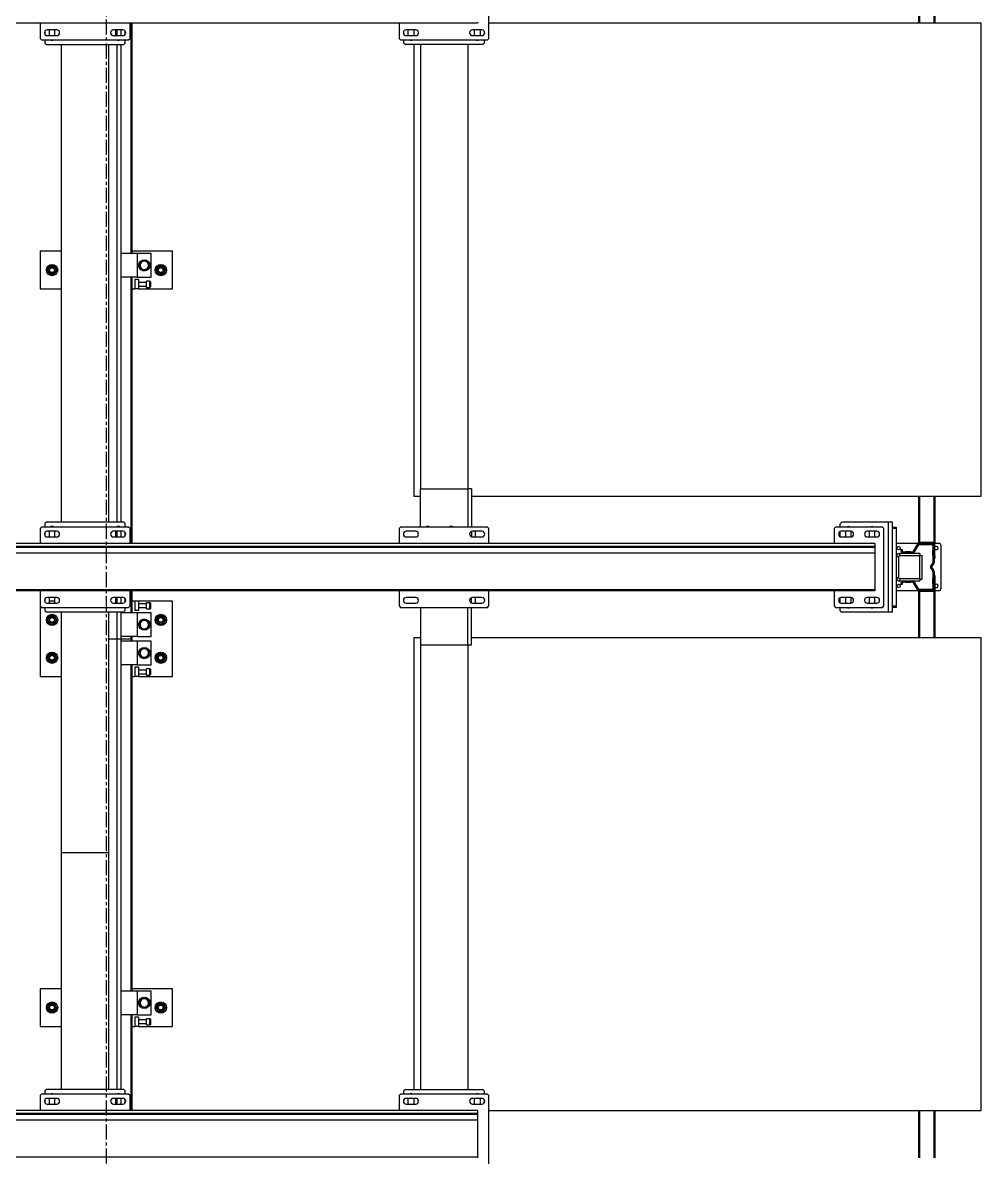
# Model space of a CAD drawing. Header units: millimetres. Extents: x 6622 to 532820, y 3370 to 359312.
# Drawn here: x 462973 to 465000, y 295241 to 297641 of the extents above; entities that cross this region are included whole.
import ezdxf

# ---------------------------------------------------------------- set-up
doc = ezdxf.new("R2010")
doc.units = ezdxf.units.MM
doc.linetypes.add('CENTER', pattern=[50.8, 31.75, -6.35, 6.35, -6.35])

# ---------------------------------------------------------------- blocks, each defined once
blk = doc.blocks.new('A$C6F3A12F4')
at = {"color": 2, "linetype": 'Continuous', "lineweight": 25}
for p, q in [((16985.2, 3700), (16985.2, 2659)), ((17985.2, 3700), (16985.2, 3700)), ((17985.2, 2622.1), (17985.2, 3700)), ((18285.2, 3700), (18285.2, 2622.1)), ((19285.2, 3700), (18285.2, 3700)), ((19285.2, 2659), (19285.2, 3700)), ((16885.2, 3602), (16985.2, 3602)), ((17985.2, 3602), (18083.2, 3602)), ((18083.2, 3599.5), (18083.2, 3602)), ((18085.2, 3610), (18085.2, 3601.8)), ((18086.2, 3602), (18086.2, 3600)), ((18112.2, 3602), (18086.2, 3602)), ((18090.7, 3600), (18086.2, 3600)), ((18180.2, 3615), (18090.2, 3615)), ((18090.7, 3600), (18090.7, 3597.5)), ((18090.7, 3600), (18099.8, 3600)), ((18099.8, 3600), (18099.8, 3597.5)), ((18110.6, 3600), (18099.8, 3600)), ((18110.6, 3597.5), (18110.6, 3600)), ((18110.6, 3600), (18125.8, 3600)), ((18112.2, 3600), (18112.2, 3602)), ((18112.2, 3602), (18117.2, 3602)), ((18117.2, 3602), (18117.2, 3600)), ((18125.8, 3597.5), (18125.8, 3600)), ((18144.6, 3600), (18144.6, 3597.5)), ((18144.6, 3600), (18159.8, 3600)), ((18153.2, 3600), (18153.2, 3602)), ((18153.2, 3602), (18158.2, 3602)), ((18158.2, 3602), (18158.2, 3600)), ((18158.2, 3602), (18184.2, 3602)), ((18159.8, 3600), (18159.8, 3597.5)), ((18170.6, 3600), (18159.8, 3600)), ((18170.6, 3597.5), (18170.6, 3600)), ((18170.6, 3600), (18179.7, 3600)), ((18179.7, 3600), (18184.2, 3600)), ((18179.7, 3597.5), (18179.7, 3600)), ((18184.2, 3600), (18184.2, 3602)), ((18185.2, 3601.8), (18185.2, 3610)), ((18187.2, 3599.5), (18187.2, 3602)), ((18187.2, 3602), (18285.2, 3602)), ((19285.2, 3602), (19385.2, 3602)), ((16885.2, 3599.5), (16985.2, 3599.5)), ((17985.2, 3599.5), (18083.2, 3599.5)), ((18083.2, 3599), (18083.2, 3599.5)), ((18085.2, 3599), (18083.2, 3599)), ((18083.2, 3599), (18083.2, 3572)), ((18085.2, 3599), (18085.2, 3594.5)), ((18087.7, 3594.5), (18085.2, 3594.5)), ((18085.2, 3570.1), (18085.2, 3594.5)), ((18087.7, 3570.1), (18087.7, 3594.5)), ((18090.7, 3597.5), (18099.8, 3597.5)), ((18110.6, 3597.5), (18099.8, 3597.5)), ((18110.6, 3597.5), (18125.8, 3597.5)), ((18129.2, 3598.8), (18127.6, 3596.8)), ((18127.6, 3596.8), (18131.8, 3593.5)), ((18129.2, 3598.8), (18133.3, 3595.5)), ((18131.8, 3593.5), (18133.3, 3595.5)), ((18137.1, 3595.5), (18141.2, 3598.8)), ((18137.1, 3595.5), (18138.6, 3593.5)), ((18138.6, 3593.5), (18142.8, 3596.8)), ((18142.8, 3596.8), (18141.2, 3598.8)), ((18144.6, 3597.5), (18159.8, 3597.5)), ((18170.6, 3597.5), (18159.8, 3597.5)), ((18170.6, 3597.5), (18179.7, 3597.5)), ((18185.2, 3594.5), (18182.7, 3594.5)), ((18182.7, 3594.5), (18182.7, 3570.1)), ((18187.2, 3599), (18185.2, 3599)), ((18185.2, 3599), (18185.2, 3594.5)), ((18185.2, 3594.5), (18185.2, 3570.1)), ((18187.2, 3599), (18187.2, 3599.5)), ((18187.2, 3599.5), (18285.2, 3599.5)), ((18187.2, 3599), (18187.2, 3572)), ((19285.2, 3599.5), (19385.2, 3599.5)), ((16885.2, 3569.5), (16985.2, 3569.5)), ((16885.2, 3567), (16985.2, 3567)), ((17985.2, 3569.5), (18083.2, 3569.5)), ((17985.2, 3567), (18083.2, 3567)), ((18083.2, 3572), (18085.2, 3572)), ((18083.2, 3567), (18083.2, 3572)), ((18085.2, 3567), (18083.2, 3567)), ((18085.2, 3570.1), (18085.2, 3567)), ((18085.2, 3570.1), (18087.7, 3570.1)), ((18085.2, 3567), (18085.2, 3520)), ((18089.1, 3567.5), (18087.8, 3565.4)), ((18101.8, 3556.9), (18087.8, 3565.4)), ((18103.1, 3559), (18089.1, 3567.5)), ((18101.8, 3556.9), (18103.1, 3559)), ((18105.7, 3554.3), (18103.2, 3554.3)), ((18103.2, 3550.3), (18103.2, 3554.3)), ((18105.7, 3550.3), (18105.7, 3554.3)), ((18106.7, 3569.9), (18111.7, 3569.9)), ((18106.7, 3569.9), (18106.7, 3526.9)), ((18110.7, 3569.9), (18110.7, 3574.9)), ((18160.7, 3574.9), (18110.7, 3574.9)), ((18160.7, 3569.9), (18110.7, 3569.9)), ((18111.7, 3569.9), (18111.7, 3526.9)), ((18159.7, 3526.9), (18159.7, 3569.9)), ((18159.7, 3569.9), (18164.7, 3569.9)), ((18160.7, 3569.9), (18160.7, 3574.9)), ((18164.7, 3526.9), (18164.7, 3569.9)), ((18167.2, 3554.3), (18164.7, 3554.3)), ((18167.2, 3554.3), (18167.2, 3550.3)), ((18181.3, 3567.5), (18167.3, 3559)), ((18167.3, 3559), (18168.6, 3556.9)), ((18182.6, 3565.4), (18168.6, 3556.9)), ((18182.6, 3565.4), (18181.3, 3567.5)), ((18182.7, 3570.1), (18185.2, 3570.1)), ((18185.2, 3572), (18187.2, 3572)), ((18185.2, 3567), (18185.2, 3570.1)), ((18187.2, 3567), (18185.2, 3567)), ((18185.2, 3520), (18185.2, 3567)), ((18187.2, 3572), (18187.2, 3567)), ((18187.2, 3569.5), (18285.2, 3569.5)), ((18187.2, 3567), (18285.2, 3567)), ((19285.2, 3569.5), (19385.2, 3569.5)), ((19285.2, 3567), (19385.2, 3567)), ((18098.2, 3532.5), (18100.2, 3532.5)), ((18098.2, 3530), (18098.2, 3532.5)), ((18098.2, 3530), (18100.2, 3530)), ((18100.2, 3530), (18100.2, 3532.5)), ((18105.7, 3550.3), (18103.2, 3550.3)), ((18103.2, 3550.3), (18103.2, 3539.5)), ((18103.2, 3539.5), (18105.7, 3539.5)), ((18103.2, 3535.5), (18103.2, 3539.5)), ((18103.2, 3535.5), (18105.7, 3535.5)), ((18105.7, 3550.3), (18105.7, 3539.5)), ((18105.7, 3535.5), (18105.7, 3539.5)), ((18167.2, 3550.3), (18164.7, 3550.3)), ((18164.7, 3539.5), (18167.2, 3539.5)), ((18164.7, 3535.5), (18167.2, 3535.5)), ((18167.2, 3539.5), (18167.2, 3550.3)), ((18167.2, 3539.5), (18167.2, 3535.5)), ((18170.2, 3532.5), (18170.2, 3530)), ((18170.2, 3532.5), (18172.2, 3532.5)), ((18170.2, 3530), (18172.2, 3530)), ((18172.2, 3532.5), (18172.2, 3530)), ((18230.7, 3511.9), (18040.7, 3511.9)), ((18040.7, 3511.9), (18040.7, 3503.9)), ((18050.7, 3511.9), (18050.7, 3519.9)), ((18050.7, 3519.9), (18053.7, 3519.9)), ((18053.7, 3519.9), (18053.7, 3511.9)), ((18053.7, 3519.9), (18217.7, 3519.9)), ((18106.7, 3526.9), (18111.7, 3526.9)), ((18113.7, 3524.9), (18113.7, 3519.9)), ((18113.7, 3524.9), (18157.7, 3524.9)), ((18157.7, 3519.9), (18157.7, 3524.9)), ((18159.7, 3526.9), (18164.7, 3526.9)), ((18217.7, 3511.9), (18217.7, 3519.9)), ((18217.7, 3519.9), (18220.7, 3519.9)), ((18220.7, 3519.9), (18220.7, 3511.9)), ((18230.7, 3511.9), (18230.7, 3503.9)), ((18040.7, 3503.9), (18040.7, 3404.9)), ((18230.7, 3503.9), (18040.7, 3503.9)), ((18053.7, 3494), (18050.7, 3491)), ((18050.7, 3491), (18050.7, 3392)), ((18217.7, 3494), (18053.7, 3494)), ((18220.7, 3491), (18217.7, 3494)), ((18220.7, 3392), (18220.7, 3491)), ((18230.7, 3503.9), (18230.7, 3404.9)), ((18059.7, 3479), (18059.7, 3459)), ((18071.7, 3474.9), (18059.7, 3474.9)), ((18059.7, 3462.9), (18071.7, 3462.9)), ((18071.7, 3459), (18071.7, 3479)), ((18085.7, 3475), (18091.1, 3475)), ((18085.7, 3475), (18085.7, 225)), ((18091.1, 225), (18091.1, 3475)), ((18091.1, 3475), (18093.7, 3475)), ((18093.7, 3475), (18093.7, 225)), ((18093.7, 3475), (18105.7, 3475)), ((18105.7, 3475), (18105.7, 225)), ((18105.7, 3475), (18183.1, 3475)), ((18183.1, 225), (18183.1, 3475)), ((18183.1, 3475), (18185.7, 3475)), ((18185.7, 3475), (18185.7, 225)), ((18199.7, 3479), (18199.7, 3459)), ((18211.7, 3474.9), (18199.7, 3474.9)), ((18199.7, 3462.9), (18211.7, 3462.9)), ((18211.7, 3459), (18211.7, 3479)), ((18059.7, 3424), (18059.7, 3404)), ((18059.7, 3412.9), (18071.7, 3412.9)), ((18071.6, 3424.9), (18059.8, 3424.9)), ((18071.7, 3404), (18071.7, 3424)), ((18199.7, 3424), (18199.7, 3404)), ((18199.7, 3412.9), (18211.7, 3412.9)), ((18211.6, 3424.9), (18199.8, 3424.9)), ((18211.7, 3404), (18211.7, 3424)), ((18040.7, 3404.9), (18043.7, 3401.9)), ((18050.7, 3401.9), (18043.7, 3401.9)), ((18050.7, 3392), (18053.7, 3389)), ((18053.7, 3389), (18085.7, 3389)), ((18071.3, 3401.9), (18060.1, 3401.9)), ((18185.7, 3389), (18217.7, 3389)), ((18211.3, 3401.9), (18200.1, 3401.9)), ((18217.7, 3389), (18220.7, 3392)), ((18227.7, 3401.9), (18220.7, 3401.9)), ((18227.7, 3401.9), (18230.7, 3404.9)), ((18085.2, 2680), (18085.2, 2659)), ((17017.2, 2659), (16853.2, 2659)), ((16999.2, 2644), (16999.2, 2624)), ((16999.2, 2640.1), (17011.2, 2640.1)), ((17002, 2649.1), (17008.4, 2649.1)), ((17011.2, 2624), (17011.2, 2644)), ((17020.2, 2656), (17017.2, 2659)), ((17020.2, 2472), (17020.2, 2656)), ((17020.2, 2649.1), (17027.2, 2649.1)), ((17030.2, 2646.1), (17027.2, 2649.1)), ((17030.2, 2646.1), (17030.2, 2482.1)), ((18053.7, 2659), (18050.7, 2656)), ((18050.7, 2656), (18050.7, 2472)), ((18085.7, 2659), (18053.7, 2659)), ((18059.7, 2644), (18059.7, 2624)), ((18071.7, 2624), (18071.7, 2644)), ((18217.7, 2659), (18185.7, 2659)), ((18199.7, 2644), (18199.7, 2624)), ((18211.7, 2624), (18211.7, 2644)), ((18220.7, 2656), (18217.7, 2659)), ((18220.7, 2472), (18220.7, 2656)), ((19243.2, 2649.1), (19240.2, 2646.1)), ((19240.2, 2482.1), (19240.2, 2646.1)), ((19243.2, 2649.1), (19250.2, 2649.1)), ((19253.2, 2659), (19250.2, 2656)), ((19250.2, 2656), (19250.2, 2472)), ((19417.2, 2659), (19253.2, 2659)), ((19259.2, 2644), (19259.2, 2624)), ((19259.2, 2640.1), (19271.2, 2640.1)), ((19262, 2649.1), (19268.4, 2649.1)), ((19271.2, 2624), (19271.2, 2644)), ((16982.6, 2635), (16985.2, 2635)), ((16985.2, 2635), (16985.2, 1065)), ((17011.2, 2628.1), (16999.2, 2628.1)), ((17970.2, 2622.1), (17970.2, 2614.1)), ((17970.2, 2622.1), (18050.7, 2622.1)), ((18059.7, 2630.1), (18071.7, 2630.1)), ((18060, 2622.1), (18071.4, 2622.1)), ((18199.7, 2630.1), (18211.7, 2630.1)), ((18211.4, 2622.1), (18200, 2622.1)), ((18300.2, 2622.1), (18220.7, 2622.1)), ((18300.2, 2614.1), (18300.2, 2622.1)), ((19271.2, 2628.1), (19259.2, 2628.1)), ((19285.2, 2635), (19285.2, 1065)), ((19285.2, 2635), (19290.6, 2635)), ((19290.6, 1065), (19290.6, 2635)), ((19290.6, 2635), (19293.2, 2635)), ((19293.2, 2635), (19293.2, 1065)), ((19293.2, 2635), (19305.2, 2635)), ((19305.2, 2635), (19305.2, 1065)), ((19305.2, 2635), (19382.6, 2635)), ((19382.6, 1065), (19382.6, 2635)), ((19382.6, 2635), (19385.2, 2635)), ((17030.2, 2614.1), (17970.2, 2614.1)), ((17970.2, 2514.1), (17970.2, 2614.1)), ((17970.2, 2614.1), (18050.7, 2614.1)), ((18300.2, 2614.1), (18220.7, 2614.1)), ((18300.2, 2514.1), (18300.2, 2614.1)), ((18300.2, 2614.1), (19240.2, 2614.1)), ((16999.2, 2504), (16999.2, 2484)), ((16999.2, 2500.1), (17011.2, 2500.1)), ((16999.2, 2500), (17011.2, 2500)), ((17011.2, 2484), (17011.2, 2504)), ((17030.2, 2514.1), (17970.2, 2514.1)), ((17030.2, 2500), (17985.2, 2500)), ((18050.7, 2514.1), (17970.2, 2514.1)), ((17985.2, 2500), (17985.2, 2514.1)), ((18059.7, 2504), (18059.7, 2484)), ((18071.7, 2484), (18071.7, 2504)), ((18199.7, 2504), (18199.7, 2484)), ((18211.7, 2484), (18211.7, 2504)), ((18220.7, 2514.1), (18300.2, 2514.1)), ((18285.2, 2514.1), (18285.2, 2500)), ((18285.2, 2500), (19240.2, 2500)), ((18300.2, 2514.1), (19240.2, 2514.1)), ((19259.2, 2504), (19259.2, 2484)), ((19259.2, 2500.1), (19271.2, 2500.1)), ((19259.2, 2500), (19271.2, 2500)), ((19271.2, 2484), (19271.2, 2504)), ((17011.2, 2488.1), (16999.2, 2488.1)), ((17008.7, 2479.1), (17001.7, 2479.1)), ((17017.2, 2469), (17020.2, 2472)), ((17027.2, 2479.1), (17020.2, 2479.1)), ((17027.2, 2479.1), (17030.2, 2482.1)), ((18050.7, 2472), (18053.7, 2469)), ((18217.7, 2469), (18220.7, 2472)), ((19240.2, 2482.1), (19243.2, 2479.1)), ((19250.2, 2479.1), (19243.2, 2479.1)), ((19250.2, 2472), (19253.2, 2469)), ((19271.2, 2488.1), (19259.2, 2488.1)), ((19268.7, 2479.1), (19261.7, 2479.1)), ((16985.2, 2469), (17017.2, 2469)), ((18053.7, 2469), (18085.7, 2469)), ((18185.7, 2469), (18217.7, 2469)), ((19253.2, 2469), (19285.2, 2469)), ((17547.2, 1990), (17467.2, 1990)), ((17467.2, 1990), (17467.2, 1904)), ((17547.2, 1918), (17547.2, 1990)), ((18207.2, 1990), (18207.2, 1918)), ((18367.2, 1990), (18207.2, 1990)), ((18367.2, 1918), (18367.2, 1990)), ((19107.2, 1990), (19027.2, 1990)), ((19027.2, 1990), (19027.2, 1904)), ((19107.2, 1918), (19107.2, 1990)), ((17522.2, 1945), (17472.2, 1945)), ((17472.2, 1945), (17472.2, 1915)), ((17516.7, 1965), (17516.2, 1965)), ((17516.6, 1963.2), (17516.2, 1963.2)), ((17516.3, 1962.2), (17516.6, 1963.2)), ((17522.2, 1915), (17522.2, 1945)), ((18282.2, 1945), (18232.2, 1945)), ((18232.2, 1945), (18232.2, 1915)), ((18256.8, 1965), (18256.2, 1965)), ((18256.6, 1963.2), (18256.2, 1963.2)), ((18256.3, 1962.2), (18256.6, 1963.2)), ((18282.2, 1915), (18282.2, 1945)), ((18342.2, 1945), (18292.2, 1945)), ((18292.2, 1945), (18292.2, 1915)), ((18336.8, 1965), (18336.2, 1965)), ((18336.6, 1963.2), (18336.2, 1963.2)), ((18336.3, 1962.2), (18336.6, 1963.2)), ((18342.2, 1915), (18342.2, 1945)), ((19082.2, 1945), (19032.2, 1945)), ((19032.2, 1945), (19032.2, 1915)), ((19076.8, 1965), (19076.2, 1965)), ((19076.6, 1963.2), (19076.2, 1963.2)), ((19076.3, 1962.2), (19076.6, 1963.2)), ((19082.2, 1915), (19082.2, 1945)), ((17492.2, 1937.3), (17488, 1934.4)), ((17488.8, 1924.2), (17493.4, 1922)), ((17496.4, 1940.2), (17492.2, 1937.3)), ((17493.4, 1922), (17498, 1919.8)), ((17501, 1938), (17496.4, 1940.2)), ((17498, 1919.8), (17502.2, 1922.7)), ((17505.7, 1935.8), (17501, 1938)), ((17502.2, 1922.7), (17506.4, 1925.6)), ((17506.8, 1930), (17506.1, 1930)), ((17506.6, 1928.2), (17506.2, 1928.2)), ((17506.4, 1927.4), (17506.6, 1928.2)), ((17530.7, 1942), (17530.7, 1935)), ((17543.7, 1942), (17530.7, 1942)), ((17543.7, 1935), (17530.7, 1935)), ((17531.7, 1943), (17542.7, 1943)), ((17533.2, 1935), (17533.2, 1918)), ((17541.2, 1918), (17541.2, 1935)), ((17543.7, 1935), (17543.7, 1942)), ((18210.7, 1942), (18210.7, 1935)), ((18223.7, 1942), (18210.7, 1942)), ((18223.7, 1935), (18210.7, 1935)), ((18211.7, 1943), (18222.7, 1943)), ((18213.2, 1935), (18213.2, 1918)), ((18221.2, 1918), (18221.2, 1935)), ((18223.7, 1935), (18223.7, 1942)), ((18252.2, 1937.3), (18248, 1934.4)), ((18248.7, 1924.2), (18253.4, 1922)), ((18256.4, 1940.2), (18252.2, 1937.3)), ((18253.4, 1922), (18258, 1919.8)), ((18261, 1938), (18256.4, 1940.2)), ((18258, 1919.8), (18262.2, 1922.7)), ((18265.7, 1935.8), (18261, 1938)), ((18262.2, 1922.7), (18266.4, 1925.6)), ((18266.7, 1930), (18266.1, 1930)), ((18266.6, 1928.2), (18266.2, 1928.2)), ((18266.4, 1927.4), (18266.6, 1928.2)), ((18312.2, 1937.3), (18308, 1934.4)), ((18308.8, 1924.2), (18313.4, 1922)), ((18316.4, 1940.2), (18312.2, 1937.3)), ((18313.4, 1922), (18318, 1919.8)), ((18321, 1938), (18316.4, 1940.2)), ((18318, 1919.8), (18322.2, 1922.7)), ((18325.6, 1935.8), (18321, 1938)), ((18322.2, 1922.7), (18326.4, 1925.6)), ((18326.8, 1930), (18326.1, 1930)), ((18326.6, 1928.2), (18326.2, 1928.2)), ((18326.4, 1927.4), (18326.6, 1928.2)), ((18350.7, 1942), (18350.7, 1935)), ((18363.7, 1942), (18350.7, 1942)), ((18363.7, 1935), (18350.7, 1935)), ((18351.7, 1943), (18362.7, 1943)), ((18353.2, 1935), (18353.2, 1918)), ((18361.2, 1918), (18361.2, 1935)), ((18363.7, 1935), (18363.7, 1942)), ((19052.2, 1937.3), (19048, 1934.4)), ((19048.8, 1924.2), (19053.4, 1922)), ((19056.4, 1940.2), (19052.2, 1937.3)), ((19053.4, 1922), (19058, 1919.8)), ((19061, 1938), (19056.4, 1940.2)), ((19058, 1919.8), (19062.2, 1922.7)), ((19065.6, 1935.8), (19061, 1938)), ((19062.2, 1922.7), (19066.4, 1925.6)), ((19066.8, 1930), (19066.1, 1930)), ((19066.6, 1928.2), (19066.2, 1928.2)), ((19066.4, 1927.4), (19066.6, 1928.2)), ((19090.7, 1942), (19090.7, 1935)), ((19103.7, 1942), (19090.7, 1942)), ((19103.7, 1935), (19090.7, 1935)), ((19091.7, 1943), (19102.7, 1943)), ((19093.2, 1935), (19093.2, 1918)), ((19101.2, 1918), (19101.2, 1935)), ((19103.7, 1935), (19103.7, 1942)), ((16985.2, 1904), (17472.2, 1904)), ((17472.2, 1902.7), (16985.2, 1902.7)), ((17017.2, 1900), (16985.2, 1900)), ((17020.2, 1897), (17017.2, 1900)), ((17020.2, 1713), (17020.2, 1897)), ((17472.2, 1915), (17522.2, 1915)), ((17472.2, 1915), (17472.2, 1880.2)), ((17522.2, 1915), (17522.2, 1880.2)), ((17522.2, 1904), (18085.7, 1904)), ((18085.7, 1902.7), (17522.2, 1902.7)), ((17527.2, 1918), (17527.2, 1910)), ((17527.2, 1918), (17547.2, 1918)), ((17527.2, 1910), (17547.2, 1910)), ((17547.2, 1918), (17547.2, 1910)), ((17547.2, 1904), (17547.2, 1910)), ((18053.7, 1900), (18050.7, 1897)), ((18050.7, 1897), (18050.7, 1713)), ((18085.7, 1900), (18053.7, 1900)), ((18185.7, 1904), (18232.2, 1904)), ((18232.2, 1902.7), (18185.7, 1902.7)), ((18217.7, 1900), (18185.7, 1900)), ((18207.2, 1918), (18227.2, 1918)), ((18207.2, 1918), (18207.2, 1910)), ((18207.2, 1910), (18207.2, 1904)), ((18207.2, 1910), (18227.2, 1910)), ((18220.7, 1897), (18217.7, 1900)), ((18220.7, 1713), (18220.7, 1897)), ((18227.2, 1918), (18227.2, 1910)), ((18232.2, 1915), (18232.2, 1880.2)), ((18232.2, 1915), (18282.2, 1915)), ((18282.2, 1915), (18282.2, 1880.2)), ((18282.2, 1904), (18287.2, 1904)), ((18287.2, 1902.7), (18282.2, 1902.7)), ((18287.2, 1904), (18292.2, 1904)), ((18287.2, 1902.7), (18287.2, 1904)), ((18287.2, 1880.2), (18287.2, 1902.7)), ((18292.2, 1902.7), (18287.2, 1902.7)), ((18292.2, 1915), (18342.2, 1915)), ((18292.2, 1915), (18292.2, 1880.2)), ((18342.2, 1915), (18342.2, 1880.2)), ((18342.2, 1904), (19032.2, 1904)), ((19032.2, 1902.7), (18342.2, 1902.7)), ((18347.2, 1918), (18347.2, 1910)), ((18347.2, 1918), (18367.2, 1918)), ((18347.2, 1910), (18367.2, 1910)), ((18367.2, 1918), (18367.2, 1910)), ((18367.2, 1904), (18367.2, 1910)), ((19032.2, 1915), (19032.2, 1880.2)), ((19032.2, 1915), (19082.2, 1915)), ((19082.2, 1915), (19082.2, 1880.2)), ((19082.2, 1904), (19285.2, 1904)), ((19285.2, 1902.7), (19082.2, 1902.7)), ((19087.2, 1918), (19087.2, 1910)), ((19087.2, 1918), (19107.2, 1918)), ((19087.2, 1910), (19107.2, 1910)), ((19107.2, 1918), (19107.2, 1910)), ((19107.2, 1904), (19107.2, 1910)), ((19253.2, 1900), (19250.2, 1897)), ((19250.2, 1897), (19250.2, 1713)), ((19285.2, 1900), (19253.2, 1900)), ((16999.2, 1885), (16999.2, 1865)), ((17011.2, 1881), (16999.2, 1881)), ((16999.2, 1880.2), (17011.2, 1880.2)), ((17011.2, 1872.8), (16999.2, 1872.8)), ((17008.5, 1890), (17001.9, 1890)), ((17011.2, 1865), (17011.2, 1885)), ((17027.2, 1890), (17020.2, 1890)), ((17020.8, 1872.8), (17020.2, 1872.8)), ((17030.2, 1887), (17027.2, 1890)), ((17030.2, 1723), (17030.2, 1887)), ((17030.2, 1880.2), (18040.2, 1880.2)), ((18040.2, 1872.8), (17030.2, 1872.8)), ((18043.2, 1890), (18040.2, 1887)), ((18040.2, 1887), (18040.2, 1723)), ((18050.7, 1890), (18043.2, 1890)), ((18050.7, 1872.8), (18049.6, 1872.8)), ((18059.7, 1885), (18059.7, 1865)), ((18071.7, 1881), (18059.7, 1881)), ((18059.7, 1880.2), (18071.7, 1880.2)), ((18071.7, 1872.8), (18059.7, 1872.8)), ((18069, 1890), (18062.4, 1890)), ((18071.7, 1865), (18071.7, 1885)), ((18199.7, 1885), (18199.7, 1865)), ((18211.7, 1881), (18199.7, 1881)), ((18199.7, 1880.2), (18211.7, 1880.2)), ((18211.7, 1872.8), (18199.7, 1872.8)), ((18209, 1890), (18202.4, 1890)), ((18211.7, 1865), (18211.7, 1885)), ((18227.2, 1890), (18220.7, 1890)), ((18220.8, 1872.8), (18220.7, 1872.8)), ((18230.2, 1887), (18227.2, 1890)), ((18230.2, 1723), (18230.2, 1887)), ((18230.2, 1880.2), (18287.2, 1880.2)), ((18287.2, 1872.8), (18230.2, 1872.8)), ((18287.2, 1880.2), (19240.2, 1880.2)), ((18287.2, 1872.8), (18287.2, 1880.2)), ((18287.2, 1855), (18287.2, 1872.8)), ((19240.2, 1872.8), (18287.2, 1872.8)), ((19243.2, 1890), (19240.2, 1887)), ((19240.2, 1887), (19240.2, 1723)), ((19250.2, 1890), (19243.2, 1890)), ((19250.2, 1872.8), (19249.6, 1872.8)), ((19259.2, 1885), (19259.2, 1865)), ((19271.2, 1881), (19259.2, 1881)), ((19259.2, 1880.2), (19271.2, 1880.2)), ((19271.2, 1872.8), (19259.2, 1872.8)), ((19268.5, 1890), (19261.9, 1890)), ((19271.2, 1865), (19271.2, 1885)), ((16999.2, 1869), (17011.2, 1869)), ((18040.2, 1855), (17030.2, 1855)), ((18059.7, 1869), (18071.7, 1869)), ((18199.7, 1869), (18211.7, 1869)), ((18740.2, 1855), (18230.2, 1855)), ((18740.2, 1855), (18740.2, 1755)), ((19240.2, 1855), (18740.2, 1855)), ((19259.2, 1869), (19271.2, 1869)), ((18040.2, 1755), (17030.2, 1755)), ((17467.2, 1755), (17467.2, 1710)), ((17547.2, 1710), (17547.2, 1755)), ((18740.2, 1755), (18230.2, 1755)), ((18367.2, 1710), (18367.2, 1755)), ((19240.2, 1755), (18740.2, 1755)), ((19027.2, 1755), (19027.2, 1710)), ((19107.2, 1710), (19107.2, 1755)), ((16999.2, 1745), (16999.2, 1725)), ((17011.2, 1741), (16999.2, 1741)), ((16999.2, 1729), (17011.2, 1729)), ((17011.2, 1725), (17011.2, 1745)), ((17516.7, 1735), (17516.2, 1735)), ((17516.6, 1733.2), (17516.2, 1733.2)), ((17516.3, 1732.2), (17516.6, 1733.2)), ((18059.7, 1745), (18059.7, 1725)), ((18071.7, 1741), (18059.7, 1741)), ((18059.7, 1729), (18071.7, 1729)), ((18071.7, 1725), (18071.7, 1745)), ((18199.7, 1745), (18199.7, 1725)), ((18211.7, 1741), (18199.7, 1741)), ((18199.7, 1729), (18211.7, 1729)), ((18207.2, 1741), (18207.2, 1729)), ((18211.7, 1725), (18211.7, 1745)), ((18256.8, 1735), (18256.2, 1735)), ((18256.6, 1733.2), (18256.2, 1733.2)), ((18256.3, 1732.2), (18256.6, 1733.2)), ((18336.8, 1735), (18336.2, 1735)), ((18336.6, 1733.2), (18336.2, 1733.2)), ((18336.3, 1732.2), (18336.6, 1733.2)), ((19076.8, 1735), (19076.2, 1735)), ((19076.6, 1733.2), (19076.2, 1733.2)), ((19076.3, 1732.2), (19076.6, 1733.2)), ((19259.2, 1745), (19259.2, 1725)), ((19271.2, 1741), (19259.2, 1741)), ((19259.2, 1729), (19271.2, 1729)), ((19271.2, 1725), (19271.2, 1745)), ((16985.2, 1710), (17017.2, 1710)), ((17001.9, 1720), (17008.5, 1720)), ((17017.2, 1710), (17020.2, 1713)), ((17020.2, 1720), (17027.2, 1720)), ((17027.2, 1720), (17030.2, 1723)), ((17467.2, 1710), (17547.2, 1710)), ((18040.2, 1723), (18043.2, 1720)), ((18043.2, 1720), (18050.7, 1720)), ((18050.7, 1713), (18053.7, 1710)), ((18053.7, 1710), (18085.7, 1710)), ((18062.4, 1720), (18069, 1720)), ((18185.7, 1710), (18217.7, 1710)), ((18202.4, 1720), (18209, 1720)), ((18207.2, 1720), (18207.2, 1719.2)), ((18217.7, 1710), (18220.7, 1713)), ((18217.7, 1710), (18367.2, 1710)), ((18220.7, 1720), (18227.2, 1720)), ((18227.2, 1720), (18230.2, 1723)), ((19027.2, 1710), (19107.2, 1710)), ((19240.2, 1723), (19243.2, 1720)), ((19243.2, 1720), (19250.2, 1720)), ((19250.2, 1713), (19253.2, 1710)), ((19253.2, 1710), (19285.2, 1710)), ((19261.9, 1720), (19268.5, 1720))]:
    blk.add_line(p, q, dxfattribs=at)
at = {"color": 2, "linetype": 'Continuous', "lineweight": 25, "flags": 128}
for points in [[(17516.7, 1965), (17516.6, 1966.9), (17516.3, 1967.9)], [(18256.8, 1965), (18256.6, 1966.9), (18256.3, 1967.9)], [(18336.8, 1965), (18336.6, 1966.9), (18336.3, 1967.9)], [(19076.8, 1965), (19076.6, 1966.9), (19076.3, 1967.9)], [(17516.7, 1735), (17516.6, 1736.9), (17516.3, 1737.9)], [(18256.8, 1735), (18256.6, 1736.9), (18256.3, 1737.9)], [(18336.8, 1735), (18336.6, 1736.9), (18336.3, 1737.9)], [(19076.8, 1735), (19076.6, 1736.9), (19076.3, 1737.9)]]:
    blk.add_lwpolyline(points, dxfattribs=at)
at = {"color": 2, "linetype": 'Continuous', "lineweight": 25}
for centre, radius in [((18095.2, 3525), 3.5), ((18175.2, 3525), 3.5), ((17507.2, 1965), 12), ((17507.2, 1965), 8.62), ((17507.2, 1965), 6), ((17507.2, 1965), 5), ((18247.2, 1965), 12), ((18247.2, 1965), 8.62), ((18247.2, 1965), 6), ((18247.2, 1965), 5), ((18327.2, 1965), 12), ((18327.2, 1965), 8.62), ((18327.2, 1965), 6), ((18327.2, 1965), 5), ((19067.2, 1965), 12), ((19067.2, 1965), 8.62), ((19067.2, 1965), 6), ((19067.2, 1965), 5), ((17497.2, 1930), 12), ((18257.2, 1930), 12), ((18317.2, 1930), 12), ((19057.2, 1930), 12), ((17507.2, 1735), 12), ((17507.2, 1735), 8.62), ((17507.2, 1735), 6), ((17507.2, 1735), 5), ((18247.2, 1735), 12), ((18247.2, 1735), 8.62), ((18247.2, 1735), 6), ((18247.2, 1735), 5), ((18327.2, 1735), 12), ((18327.2, 1735), 8.62), ((18327.2, 1735), 6), ((18327.2, 1735), 5), ((19067.2, 1735), 12), ((19067.2, 1735), 8.63), ((19067.2, 1735), 6), ((19067.2, 1735), 5)]:
    blk.add_circle(centre, radius, dxfattribs=at)
for centre, radius, start, end in [((18086.2, 3599), 3, 90, 180), ((18090.2, 3610), 5, 90, 180), ((18086.2, 3599), 1, 90, 180), ((18090.7, 3594.5), 5.5, 90, 180), ((18095.2, 3605), 3.5, 301.0027, 180), ((18095.2, 3605), 3.5, 180, 238.9973), ((18125.8, 3594.5), 5.5, 51.3402, 90), ((18144.6, 3594.5), 5.5, 90, 128.6598), ((18175.2, 3605), 3.5, 301.0027, 180), ((18175.2, 3605), 3.5, 180, 238.9973), ((18179.7, 3594.5), 5.5, 0, 90), ((18180.2, 3610), 5, 0, 90), ((18184.2, 3599), 3, 0, 90), ((18184.2, 3599), 1, 0, 90), ((18090.7, 3594.5), 3, 90, 180), ((18125.8, 3594.5), 3, 51.3402, 90), ((18135.2, 3597.8), 5.5, 231.3402, 308.6598), ((18135.2, 3597.8), 3, 231.3402, 308.6598), ((18144.6, 3594.5), 3, 90, 128.6598), ((18179.7, 3594.5), 3, 0, 90), ((18090.7, 3570.1), 5.5, 180, 238.5704), ((18090.7, 3570.1), 3, 180, 238.5704), ((18100.2, 3554.3), 3, 0, 58.5704), ((18100.2, 3554.3), 5.5, 0, 58.5704), ((18170.2, 3554.3), 5.5, 121.4296, 180), ((18170.2, 3554.3), 3, 121.4296, 180), ((18179.7, 3570.1), 3, 301.4296, 0), ((18179.7, 3570.1), 5.5, 301.4296, 0), ((18100.2, 3535.5), 3, 270, 0), ((18100.2, 3535.5), 5.5, 270, 0), ((18170.2, 3535.5), 5.5, 180, 270), ((18170.2, 3535.5), 3, 180, 270), ((18113.7, 3526.9), 7, 180, 270), ((18113.7, 3526.9), 2, 180, 270), ((18157.7, 3526.9), 2, 270, 0), ((18157.7, 3526.9), 7, 270, 0), ((18065.7, 3479), 6, 0, 180), ((18205.7, 3479), 6, 0, 180), ((18055.7, 3468.9), 6, 146.4427, 213.5573), ((18065.7, 3459), 6, 180, 0), ((18205.7, 3459), 6, 180, 0), ((18215.7, 3468.9), 6, 326.4427, 33.5573), ((18055.7, 3418.9), 6, 146.4427, 213.5573), ((18065.7, 3424), 6, 0, 180), ((18205.7, 3424), 6, 0, 180), ((18215.7, 3418.9), 6, 326.4427, 33.5573), ((18065.7, 3404), 6, 180, 0), ((18205.7, 3404), 6, 180, 0), ((18090.2, 2680), 5, 154.1581, 180), ((17005.2, 2644), 6, 0, 180), ((18065.7, 2644), 6, 0, 180), ((18205.7, 2644), 6, 0, 180), ((19265.2, 2644), 6, 0, 180), ((17005.2, 2624), 6, 180, 0), ((17015.2, 2634.1), 6, 326.4427, 33.5573), ((18065.7, 2624), 6, 180, 0), ((18205.7, 2624), 6, 180, 0), ((19255.2, 2634.1), 6, 146.4427, 213.5573), ((19265.2, 2624), 6, 180, 0), ((18055.2, 2579.1), 6, 138.5904, 221.4096), ((18215.2, 2579.1), 6, 336.4435, 23.5565), ((18055.2, 2529.1), 6, 138.5904, 221.4096), ((18215.2, 2529.1), 6, 336.4435, 23.5565), ((17005.2, 2504), 6, 0, 180), ((17015.2, 2494.1), 6, 326.4427, 33.5573), ((18065.7, 2504), 6, 0, 180), ((18205.7, 2504), 6, 0, 180), ((19255.2, 2494.1), 6, 146.4427, 213.5573), ((19265.2, 2504), 6, 0, 180), ((17005.2, 2484), 6, 180, 0), ((18065.7, 2484), 6, 180, 0), ((18205.7, 2484), 6, 180, 0), ((19265.2, 2484), 6, 180, 0), ((17507.2, 1965), 9.55, 221.2996, 256.7088), ((17507.2, 1965), 9.55, 349.1982, 0), ((18247.2, 1965), 9.55, 221.2996, 256.7088), ((18247.2, 1965), 9.55, 349.1982, 0), ((18327.2, 1965), 9.55, 221.2996, 256.7088), ((18327.2, 1965), 9.55, 349.1982, 0), ((19067.2, 1965), 9.55, 221.2996, 256.7088), ((19067.2, 1965), 9.55, 349.1982, 0), ((17497.2, 1930), 9.55, 165.3637, 203.9741), ((17497.2, 1930), 8.87, 124.3653, 184.3653), ((17497.2, 1930), 8.87, 184.3653, 244.3653), ((17497.2, 1930), 9.55, 104.5207, 143.3519), ((17497.2, 1930), 9.55, 224.4516, 265.4367), ((17497.2, 1930), 8.87, 64.3653, 124.3653), ((17497.2, 1930), 8.87, 244.3653, 304.3653), ((17497.2, 1930), 9.55, 42.9611, 84.8708), ((17497.2, 1930), 9.55, 283.449, 324.061), ((17497.2, 1930), 8.87, 4.3653, 64.3653), ((17497.2, 1930), 8.87, 304.3653, 4.3653), ((17497.2, 1930), 9.55, 0, 24.9691), ((17497.2, 1930), 9.55, 349.1982, 0), ((17531.7, 1942), 1, 90, 180), ((17542.7, 1942), 1, 0, 90), ((18211.7, 1942), 1, 90, 180), ((18222.7, 1942), 1, 0, 90), ((18257.2, 1930), 9.55, 165.3637, 203.9741), ((18257.2, 1930), 8.87, 124.3653, 184.3653), ((18257.2, 1930), 8.87, 184.3653, 244.3653), ((18257.2, 1930), 9.55, 104.5207, 143.3519), ((18257.2, 1930), 9.55, 224.4516, 265.4367), ((18257.2, 1930), 8.87, 64.3653, 124.3653), ((18257.2, 1930), 8.87, 244.3653, 304.3653), ((18257.2, 1930), 9.55, 42.9611, 84.8708), ((18257.2, 1930), 9.55, 283.449, 324.061), ((18257.2, 1930), 8.86, 4.3653, 64.3653), ((18257.2, 1930), 8.87, 304.3653, 4.3653), ((18257.2, 1930), 9.55, 0, 24.9691), ((18257.2, 1930), 9.55, 349.1982, 0), ((18317.2, 1930), 9.55, 165.3637, 203.9741), ((18317.2, 1930), 8.86, 124.3653, 184.3653), ((18317.2, 1930), 8.87, 184.3653, 244.3653), ((18317.2, 1930), 9.55, 104.5207, 143.3519), ((18317.2, 1930), 9.55, 224.4516, 265.4367), ((18317.2, 1930), 8.86, 64.3653, 124.3653), ((18317.2, 1930), 8.87, 244.3653, 304.3653), ((18317.2, 1930), 9.55, 42.9611, 84.8708), ((18317.2, 1930), 9.55, 283.449, 324.061), ((18317.2, 1930), 8.87, 4.3653, 64.3653), ((18317.2, 1930), 8.87, 304.3653, 4.3653), ((18317.2, 1930), 9.55, 0, 24.9691), ((18317.2, 1930), 9.55, 349.1982, 0), ((18351.7, 1942), 1, 90, 180), ((18362.7, 1942), 1, 0, 90), ((19057.2, 1930), 9.55, 165.3637, 203.9741), ((19057.2, 1930), 8.86, 124.3653, 184.3653), ((19057.2, 1930), 8.87, 184.3653, 244.3653), ((19057.2, 1930), 9.55, 104.5207, 143.3519), ((19057.2, 1930), 9.55, 224.4516, 265.4367), ((19057.2, 1930), 8.86, 64.3653, 124.3653), ((19057.2, 1930), 8.87, 244.3653, 304.3653), ((19057.2, 1930), 9.55, 42.9611, 84.8708), ((19057.2, 1930), 9.55, 283.449, 324.061), ((19057.2, 1930), 8.86, 4.3653, 64.3653), ((19057.2, 1930), 8.87, 304.3653, 4.3653), ((19057.2, 1930), 9.55, 0, 24.9691), ((19057.2, 1930), 9.55, 349.1982, 0), ((19091.7, 1942), 1, 90, 180), ((19102.7, 1942), 1, 0, 90), ((17005.2, 1885), 6, 0, 180), ((17015.2, 1875), 6, 326.4427, 33.5573), ((18055.2, 1875), 6, 138.5904, 221.4096), ((18065.7, 1885), 6, 0, 180), ((18205.7, 1885), 6, 0, 180), ((18215.2, 1875), 6, 336.4435, 23.5565), ((19255.2, 1875), 6, 146.4427, 213.5573), ((19265.2, 1885), 6, 0, 180), ((17005.2, 1865), 6, 180, 0), ((18065.7, 1865), 6, 180, 0), ((18205.7, 1865), 6, 180, 0), ((19265.2, 1865), 6, 180, 0), ((17005.2, 1745), 6, 0, 180), ((17015.2, 1735), 6, 326.4427, 33.5573), ((17507.2, 1735), 9.55, 221.2996, 256.7088), ((17507.2, 1735), 9.55, 349.1982, 0), ((18055.2, 1735), 6, 138.5904, 221.4096), ((18065.7, 1745), 6, 0, 180), ((18205.7, 1745), 6, 0, 180), ((18215.2, 1735), 6, 336.4435, 23.5565), ((18247.2, 1735), 9.55, 221.2996, 256.7088), ((18247.2, 1735), 9.55, 349.1982, 0), ((18327.2, 1735), 9.55, 221.2996, 256.7088), ((18327.2, 1735), 9.55, 349.1982, 0), ((19067.2, 1735), 9.55, 221.2996, 256.7088), ((19067.2, 1735), 9.55, 349.1982, 0), ((19255.2, 1735), 6, 146.4427, 213.5573), ((19265.2, 1745), 6, 0, 180), ((17005.2, 1725), 6, 180, 0), ((18065.7, 1725), 6, 180, 0), ((18205.7, 1725), 6, 180, 0), ((19265.2, 1725), 6, 180, 0)]:
    blk.add_arc(centre, radius, start, end, dxfattribs=at)
for points, knots in [([(17507.2, 1975.4), (17506.4, 1974.9), (17504.8, 1974), (17502.5, 1972.7), (17500.3, 1971.4), (17498.9, 1970.6), (17498.2, 1970.2)], [0, 0, 0, 0, 0.264613, 0.535059, 0.765363, 1, 1, 1, 1]), ([(17498.2, 1970.2), (17498.2, 1969.8), (17498.2, 1968.5), (17498.2, 1966.2), (17498.2, 1963.2), (17498.2, 1961.1), (17498.2, 1959.8)], [0, 0, 0, 0, 0.131003, 0.38054, 0.636178, 1, 1, 1, 1]), ([(17516.2, 1970.2), (17515.4, 1970.6), (17513.8, 1971.6), (17511.5, 1972.9), (17509.3, 1974.2), (17507.9, 1975), (17507.2, 1975.4)], [0, 0, 0, 0, 0.264655, 0.534987, 0.765327, 1, 1, 1, 1]), ([(17516.2, 1959.8), (17516.2, 1961.1), (17516.2, 1963.2), (17516.2, 1966.2), (17516.2, 1968.4), (17516.2, 1969.8), (17516.2, 1970.2)], [0, 0, 0, 0, 0.363821, 0.613049, 0.868997, 1, 1, 1, 1]), ([(18247.2, 1975.4), (18246.4, 1974.9), (18244.8, 1974), (18242.5, 1972.7), (18240.3, 1971.4), (18238.9, 1970.6), (18238.2, 1970.2)], [0, 0, 0, 0, 0.264614, 0.534903, 0.765363, 1, 1, 1, 1]), ([(18238.2, 1970.2), (18238.2, 1969.8), (18238.2, 1968.5), (18238.2, 1966.2), (18238.2, 1963.2), (18238.2, 1961.1), (18238.2, 1959.8)], [0, 0, 0, 0, 0.131003, 0.38054, 0.636178, 1, 1, 1, 1]), ([(18256.2, 1970.2), (18255.4, 1970.6), (18253.8, 1971.6), (18251.5, 1972.9), (18249.3, 1974.2), (18247.9, 1975), (18247.2, 1975.4)], [0, 0, 0, 0, 0.264655, 0.534987, 0.765327, 1, 1, 1, 1]), ([(18256.2, 1959.8), (18256.2, 1961.1), (18256.2, 1963.2), (18256.2, 1966.2), (18256.2, 1968.4), (18256.2, 1969.8), (18256.2, 1970.2)], [0, 0, 0, 0, 0.363821, 0.613049, 0.868997, 1, 1, 1, 1]), ([(18327.2, 1975.4), (18326.4, 1974.9), (18324.8, 1974), (18322.5, 1972.7), (18320.3, 1971.4), (18318.9, 1970.6), (18318.2, 1970.2)], [0, 0, 0, 0, 0.264614, 0.534903, 0.765363, 1, 1, 1, 1]), ([(18318.2, 1970.2), (18318.2, 1969.8), (18318.2, 1968.5), (18318.2, 1966.2), (18318.2, 1963.2), (18318.2, 1961.1), (18318.2, 1959.8)], [0, 0, 0, 0, 0.131003, 0.38054, 0.636178, 1, 1, 1, 1]), ([(18336.2, 1970.2), (18335.4, 1970.6), (18333.8, 1971.6), (18331.5, 1972.9), (18329.3, 1974.2), (18327.9, 1975), (18327.2, 1975.4)], [0, 0, 0, 0, 0.264655, 0.534987, 0.765327, 1, 1, 1, 1]), ([(18336.2, 1959.8), (18336.2, 1961.1), (18336.2, 1963.2), (18336.2, 1966.2), (18336.2, 1968.4), (18336.2, 1969.8), (18336.2, 1970.2)], [0, 0, 0, 0, 0.363821, 0.613049, 0.868997, 1, 1, 1, 1]), ([(19067.2, 1975.4), (19066.4, 1974.9), (19064.8, 1974), (19062.5, 1972.7), (19060.3, 1971.4), (19058.9, 1970.6), (19058.2, 1970.2)], [0, 0, 0, 0, 0.264614, 0.534903, 0.765363, 1, 1, 1, 1]), ([(19058.2, 1970.2), (19058.2, 1969.8), (19058.2, 1968.5), (19058.2, 1966.2), (19058.2, 1963.2), (19058.2, 1961.1), (19058.2, 1959.8)], [0, 0, 0, 0, 0.131003, 0.38054, 0.636178, 1, 1, 1, 1]), ([(19076.2, 1970.2), (19075.4, 1970.6), (19073.8, 1971.6), (19071.5, 1972.9), (19069.3, 1974.2), (19067.9, 1975), (19067.2, 1975.4)], [0, 0, 0, 0, 0.2645011, 0.5349887, 0.7653276, 1, 1, 1, 1]), ([(19076.2, 1959.8), (19076.2, 1961.1), (19076.2, 1963.2), (19076.2, 1966.2), (19076.2, 1968.4), (19076.2, 1969.8), (19076.2, 1970.2)], [0, 0, 0, 0, 0.363821, 0.613049, 0.868997, 1, 1, 1, 1]), ([(17498.2, 1959.8), (17499, 1959.4), (17500.6, 1958.4), (17502.9, 1957.1), (17505.1, 1955.8), (17506.5, 1955), (17507.2, 1954.6)], [0, 0, 0, 0, 0.264614, 0.534905, 0.76521, 1, 1, 1, 1]), ([(17507.2, 1954.6), (17508, 1955.1), (17509.6, 1956), (17511.9, 1957.3), (17514.1, 1958.6), (17515.5, 1959.4), (17516.2, 1959.8)], [0, 0, 0, 0, 0.264501, 0.534988, 0.765328, 1, 1, 1, 1]), ([(18238.2, 1959.8), (18239, 1959.4), (18240.6, 1958.4), (18242.9, 1957.1), (18245.1, 1955.8), (18246.5, 1955), (18247.2, 1954.6)], [0, 0, 0, 0, 0.264614, 0.534903, 0.765363, 1, 1, 1, 1]), ([(18247.2, 1954.6), (18248, 1955.1), (18249.6, 1956), (18251.9, 1957.3), (18254.1, 1958.6), (18255.5, 1959.4), (18256.2, 1959.8)], [0, 0, 0, 0, 0.264501, 0.534988, 0.765328, 1, 1, 1, 1]), ([(18318.2, 1959.8), (18319, 1959.4), (18320.6, 1958.4), (18322.9, 1957.1), (18325.1, 1955.8), (18326.5, 1955), (18327.2, 1954.6)], [0, 0, 0, 0, 0.264614, 0.534903, 0.765363, 1, 1, 1, 1]), ([(18327.2, 1954.6), (18328, 1955.1), (18329.6, 1956), (18331.9, 1957.3), (18334.1, 1958.6), (18335.5, 1959.4), (18336.2, 1959.8)], [0, 0, 0, 0, 0.264655, 0.534987, 0.765327, 1, 1, 1, 1]), ([(19058.2, 1959.8), (19059, 1959.4), (19060.6, 1958.4), (19062.9, 1957.1), (19065.1, 1955.8), (19066.5, 1955), (19067.2, 1954.6)], [0, 0, 0, 0, 0.264614, 0.534903, 0.765363, 1, 1, 1, 1]), ([(19067.2, 1954.6), (19068, 1955.1), (19069.6, 1956), (19071.9, 1957.3), (19074.1, 1958.6), (19075.5, 1959.4), (19076.2, 1959.8)], [0, 0, 0, 0, 0.264655, 0.534987, 0.765327, 1, 1, 1, 1]), ([(17488, 1934.4), (17488, 1934), (17488.1, 1932.3), (17488.3, 1930.6), (17488.4, 1929.3)], [0, 0, 0, 0, 0.2530598, 1, 1, 1, 1]), ([(17488.4, 1929.3), (17488.5, 1927.7), (17488.6, 1925.9), (17488.7, 1924.3), (17488.8, 1924.2)], [0, 0, 0, 0, 0.97299, 1, 1, 1, 1]), ([(17506, 1930.7), (17505.9, 1932), (17505.8, 1933.7), (17505.7, 1935.4), (17505.7, 1935.8)], [0, 0, 0, 0, 0.746939, 1, 1, 1, 1]), ([(17506.4, 1925.6), (17506.4, 1925.6), (17506.3, 1927.3), (17506.2, 1929), (17506, 1930.7)], [0, 0, 0, 0, 0.026984, 1, 1, 1, 1]), ([(18248, 1934.4), (18248, 1934), (18248.1, 1932.3), (18248.3, 1930.6), (18248.4, 1929.3)], [0, 0, 0, 0, 0.2530598, 1, 1, 1, 1]), ([(18248.4, 1929.3), (18248.5, 1927.7), (18248.6, 1926), (18248.7, 1924.3), (18248.7, 1924.2)], [0, 0, 0, 0, 0.973018, 1, 1, 1, 1]), ([(18266, 1930.7), (18265.9, 1932), (18265.8, 1933.7), (18265.7, 1935.4), (18265.7, 1935.8)], [0, 0, 0, 0, 0.746939, 1, 1, 1, 1]), ([(18266.4, 1925.6), (18266.4, 1925.6), (18266.3, 1927.3), (18266.2, 1929), (18266, 1930.7)], [0, 0, 0, 0, 0.026984, 1, 1, 1, 1]), ([(18308, 1934.4), (18308, 1934), (18308.1, 1932.3), (18308.3, 1930.6), (18308.4, 1929.3)], [0, 0, 0, 0, 0.253088, 1, 1, 1, 1]), ([(18308.4, 1929.3), (18308.5, 1927.7), (18308.6, 1925.9), (18308.7, 1924.3), (18308.8, 1924.2)], [0, 0, 0, 0, 0.97299, 1, 1, 1, 1]), ([(18326, 1930.7), (18325.9, 1932), (18325.8, 1933.7), (18325.7, 1935.4), (18325.6, 1935.8)], [0, 0, 0, 0, 0.746939, 1, 1, 1, 1]), ([(18326.4, 1925.6), (18326.4, 1925.6), (18326.3, 1927.3), (18326.2, 1929), (18326, 1930.7)], [0, 0, 0, 0, 0.026984, 1, 1, 1, 1]), ([(19048, 1934.4), (19048, 1934), (19048.1, 1932.3), (19048.3, 1930.6), (19048.4, 1929.3)], [0, 0, 0, 0, 0.253081, 1, 1, 1, 1]), ([(19048.4, 1929.3), (19048.5, 1927.7), (19048.6, 1925.9), (19048.7, 1924.3), (19048.8, 1924.2)], [0, 0, 0, 0, 0.97299, 1, 1, 1, 1]), ([(19066, 1930.7), (19065.9, 1932), (19065.8, 1933.7), (19065.7, 1935.4), (19065.6, 1935.8)], [0, 0, 0, 0, 0.746939, 1, 1, 1, 1]), ([(19066.4, 1925.6), (19066.4, 1925.6), (19066.3, 1927.3), (19066.2, 1929), (19066, 1930.7)], [0, 0, 0, 0, 0.026984, 1, 1, 1, 1]), ([(17507.2, 1745.4), (17506.4, 1744.9), (17504.8, 1744), (17502.5, 1742.7), (17500.3, 1741.4), (17498.9, 1740.6), (17498.2, 1740.2)], [0, 0, 0, 0, 0.264613, 0.535059, 0.765363, 1, 1, 1, 1]), ([(17498.2, 1740.2), (17498.2, 1739.8), (17498.2, 1738.5), (17498.2, 1736.2), (17498.2, 1733.2), (17498.2, 1731.1), (17498.2, 1729.8)], [0, 0, 0, 0, 0.1310035, 0.3805405, 0.636178, 1, 1, 1, 1]), ([(17498.2, 1729.8), (17499, 1729.4), (17500.6, 1728.4), (17502.9, 1727.1), (17505.1, 1725.8), (17506.5, 1725), (17507.2, 1724.6)], [0, 0, 0, 0, 0.264614, 0.534905, 0.76521, 1, 1, 1, 1]), ([(17516.2, 1740.2), (17515.4, 1740.6), (17513.8, 1741.6), (17511.5, 1742.9), (17509.3, 1744.2), (17507.9, 1745), (17507.2, 1745.4)], [0, 0, 0, 0, 0.264655, 0.534987, 0.765327, 1, 1, 1, 1]), ([(17507.2, 1724.6), (17508, 1725.1), (17509.6, 1726), (17511.9, 1727.3), (17514.1, 1728.6), (17515.5, 1729.4), (17516.2, 1729.8)], [0, 0, 0, 0, 0.264501, 0.534988, 0.765328, 1, 1, 1, 1]), ([(17516.2, 1729.8), (17516.2, 1731.1), (17516.2, 1733.2), (17516.2, 1736.2), (17516.2, 1738.4), (17516.2, 1739.8), (17516.2, 1740.2)], [0, 0, 0, 0, 0.363821, 0.613048, 0.868997, 1, 1, 1, 1]), ([(18247.2, 1745.4), (18246.4, 1744.9), (18244.8, 1744), (18242.5, 1742.7), (18240.3, 1741.4), (18238.9, 1740.6), (18238.2, 1740.2)], [0, 0, 0, 0, 0.264614, 0.534903, 0.765363, 1, 1, 1, 1]), ([(18238.2, 1740.2), (18238.2, 1739.8), (18238.2, 1738.5), (18238.2, 1736.2), (18238.2, 1733.2), (18238.2, 1731.1), (18238.2, 1729.8)], [0, 0, 0, 0, 0.1310035, 0.3805405, 0.636178, 1, 1, 1, 1]), ([(18238.2, 1729.8), (18239, 1729.4), (18240.6, 1728.4), (18242.9, 1727.1), (18245.1, 1725.8), (18246.5, 1725), (18247.2, 1724.6)], [0, 0, 0, 0, 0.264614, 0.534904, 0.765363, 1, 1, 1, 1]), ([(18256.2, 1740.2), (18255.4, 1740.6), (18253.8, 1741.6), (18251.5, 1742.9), (18249.3, 1744.2), (18247.9, 1745), (18247.2, 1745.4)], [0, 0, 0, 0, 0.264655, 0.534987, 0.765327, 1, 1, 1, 1]), ([(18247.2, 1724.6), (18248, 1725.1), (18249.6, 1726), (18251.9, 1727.3), (18254.1, 1728.6), (18255.5, 1729.4), (18256.2, 1729.8)], [0, 0, 0, 0, 0.264501, 0.534988, 0.765328, 1, 1, 1, 1]), ([(18256.2, 1729.8), (18256.2, 1731.1), (18256.2, 1733.2), (18256.2, 1736.2), (18256.2, 1738.4), (18256.2, 1739.8), (18256.2, 1740.2)], [0, 0, 0, 0, 0.363821, 0.613048, 0.868997, 1, 1, 1, 1]), ([(18327.2, 1745.4), (18326.4, 1744.9), (18324.8, 1744), (18322.5, 1742.7), (18320.3, 1741.4), (18318.9, 1740.6), (18318.2, 1740.2)], [0, 0, 0, 0, 0.264614, 0.534903, 0.765363, 1, 1, 1, 1]), ([(18318.2, 1740.2), (18318.2, 1739.8), (18318.2, 1738.5), (18318.2, 1736.2), (18318.2, 1733.2), (18318.2, 1731.1), (18318.2, 1729.8)], [0, 0, 0, 0, 0.1310035, 0.3805405, 0.636178, 1, 1, 1, 1]), ([(18318.2, 1729.8), (18319, 1729.4), (18320.6, 1728.4), (18322.9, 1727.1), (18325.1, 1725.8), (18326.5, 1725), (18327.2, 1724.6)], [0, 0, 0, 0, 0.264614, 0.534904, 0.765363, 1, 1, 1, 1]), ([(18336.2, 1740.2), (18335.4, 1740.6), (18333.8, 1741.6), (18331.5, 1742.9), (18329.3, 1744.2), (18327.9, 1745), (18327.2, 1745.4)], [0, 0, 0, 0, 0.264655, 0.534987, 0.765327, 1, 1, 1, 1]), ([(18327.2, 1724.6), (18328, 1725.1), (18329.6, 1726), (18331.9, 1727.3), (18334.1, 1728.6), (18335.5, 1729.4), (18336.2, 1729.8)], [0, 0, 0, 0, 0.264655, 0.534987, 0.765327, 1, 1, 1, 1]), ([(18336.2, 1729.8), (18336.2, 1731.1), (18336.2, 1733.2), (18336.2, 1736.2), (18336.2, 1738.4), (18336.2, 1739.8), (18336.2, 1740.2)], [0, 0, 0, 0, 0.363821, 0.613048, 0.868997, 1, 1, 1, 1]), ([(19067.2, 1745.4), (19066.4, 1744.9), (19064.8, 1744), (19062.5, 1742.7), (19060.3, 1741.4), (19058.9, 1740.6), (19058.2, 1740.2)], [0, 0, 0, 0, 0.264614, 0.534903, 0.765363, 1, 1, 1, 1]), ([(19058.2, 1740.2), (19058.2, 1739.8), (19058.2, 1738.5), (19058.2, 1736.2), (19058.2, 1733.2), (19058.2, 1731.1), (19058.2, 1729.8)], [0, 0, 0, 0, 0.1310035, 0.3805405, 0.636178, 1, 1, 1, 1]), ([(19058.2, 1729.8), (19059, 1729.4), (19060.6, 1728.4), (19062.9, 1727.1), (19065.1, 1725.8), (19066.5, 1725), (19067.2, 1724.6)], [0, 0, 0, 0, 0.264614, 0.534904, 0.765363, 1, 1, 1, 1]), ([(19076.2, 1740.2), (19075.4, 1740.6), (19073.8, 1741.6), (19071.5, 1742.9), (19069.3, 1744.2), (19067.9, 1745), (19067.2, 1745.4)], [0, 0, 0, 0, 0.264501, 0.534988, 0.765328, 1, 1, 1, 1]), ([(19067.2, 1724.6), (19068, 1725.1), (19069.6, 1726), (19071.9, 1727.3), (19074.1, 1728.6), (19075.5, 1729.4), (19076.2, 1729.8)], [0, 0, 0, 0, 0.264655, 0.534987, 0.765327, 1, 1, 1, 1]), ([(19076.2, 1729.8), (19076.2, 1731.1), (19076.2, 1733.2), (19076.2, 1736.2), (19076.2, 1738.4), (19076.2, 1739.8), (19076.2, 1740.2)], [0, 0, 0, 0, 0.363821, 0.613048, 0.868997, 1, 1, 1, 1])]:
    blk.add_open_spline(points, degree=3, knots=knots, dxfattribs=at)

msp = doc.modelspace()

# ---------------------------------------------------------------- linework, layer by layer
at = {"color": 1, "linetype": 'CENTER'}
msp.add_line((463150, 268660), (463150, 314819.539), dxfattribs=at)

# ---------------------------------------------------------------- block references
at = {"color": 0, "rotation": 270}
msp.add_blockref('A$C6F3A12F4', (461300, 314625.198), dxfattribs=at)

doc.saveas('drawing.dxf')
